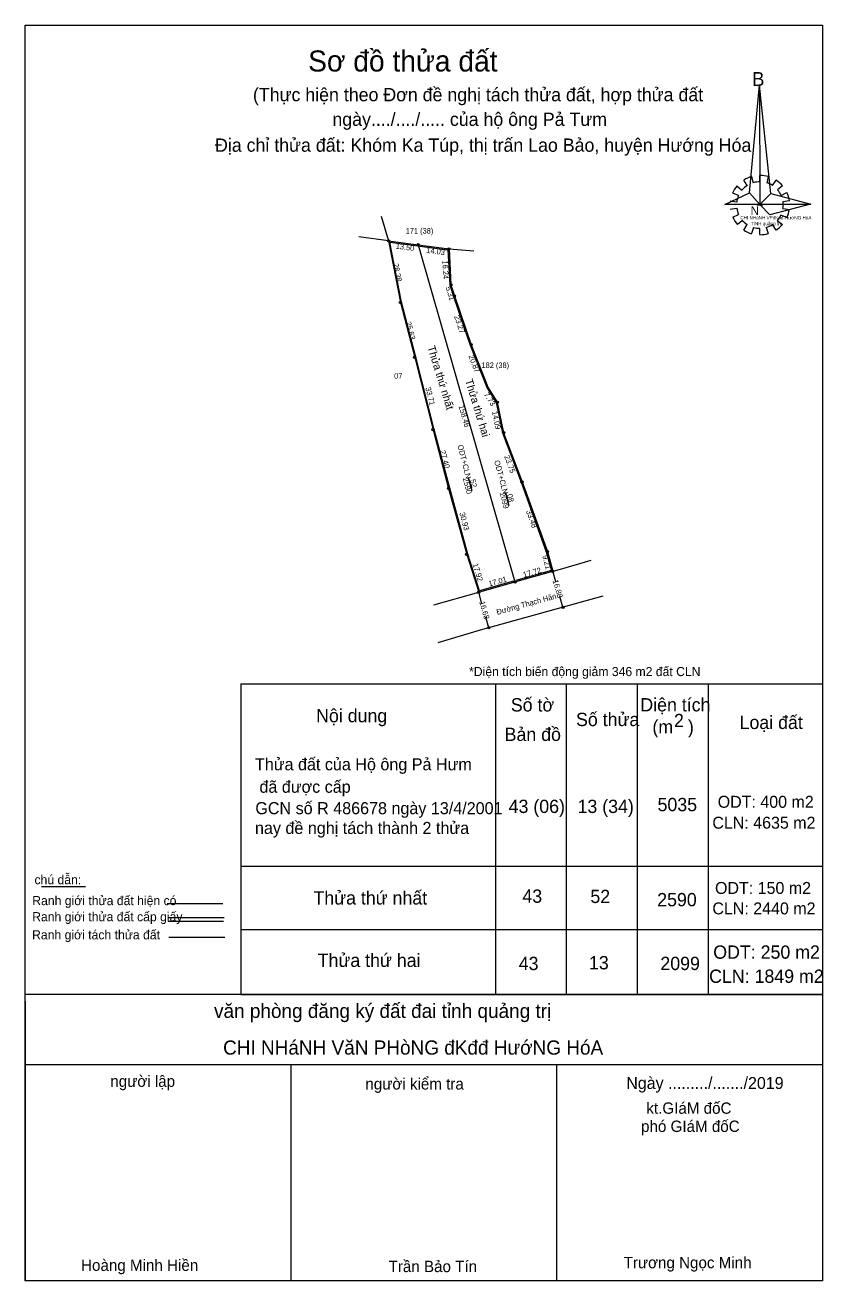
# Model space of a CAD drawing. Extents: x 533202 to 536313, y 1836053 to 1836662.
# Drawn here: x 535026 to 535386, y 1836095 to 1836662 of the extents above; entities that cross this region are included whole.
import ezdxf

# ---------------------------------------------------------------- set-up
doc = ezdxf.new("R2010")
doc.units = 0
for name, color, linetype in [('Level 1', 7, 'Continuous'), ('Level 10', 7, 'Continuous'), ('Level 17', 7, 'Continuous'), ('Level 32', 7, 'Continuous'), ('Level 40', 7, 'Continuous'), ('Level 5', 7, 'Continuous'), ('Level 6', 7, 'Continuous'), ('Level 63', 7, 'Continuous'), ('Level 7', 7, 'Continuous')]:
    doc.layers.add(name, color=color, linetype=linetype)

msp = doc.modelspace()

# ---------------------------------------------------------------- linework, layer by layer
at = {"layer": 'Level 1'}
for p, q in [((535351.6, 1836589.42), (535350.03, 1836591.79)), ((535353.61, 1836593.43), (535354.3, 1836590.6)), ((535357.27, 1836591.06), (535357.36, 1836593.97)), ((535361.11, 1836593.43), (535360.41, 1836590.51)), ((535363.03, 1836589.42), (535364.6, 1836591.79)), ((535347.67, 1836584.87), (535345.05, 1836585.96)), ((535346.97, 1836589.24), (535349.16, 1836587.33)), ((535367.48, 1836589.24), (535365.3, 1836587.42)), ((535366.87, 1836584.96), (535369.49, 1836586.23)), ((535343.92, 1836582.41), (535346.8, 1836581.95)), ((535355.87, 1836580.68), (535358.67, 1836580.68)), ((535370.71, 1836582.41), (535367.74, 1836581.95)), ((535346.8, 1836579.04), (535343.92, 1836578.58)), ((535345.05, 1836575.03), (535347.67, 1836576.31)), ((535369.57, 1836574.94), (535366.7, 1836576.03)), ((535367.74, 1836579.04), (535370.71, 1836578.58)), ((535370.71, 1836579.68), (535370.71, 1836579.68)), ((535370.71, 1836579.68), (535370.71, 1836579.68)), ((535349.42, 1836573.57), (535347.15, 1836571.75)), ((535350.03, 1836569.29), (535351.51, 1836571.84)), ((535354.48, 1836570.48), (535353.61, 1836567.65)), ((535357.27, 1836567.2), (535357.27, 1836570.02)), ((535360.15, 1836570.48), (535361.02, 1836567.74)), ((535364.6, 1836569.29), (535363.03, 1836571.75)), ((535365.12, 1836573.57), (535367.48, 1836571.84)), ((535203.74, 1836562.03), (535216.48, 1836560.33)), ((535216.48, 1836560.33), (535217.31, 1836544.46)), ((535217.31, 1836544.46), (535218.96, 1836539.33)), ((535218.96, 1836539.33), (535226.49, 1836517.3)), ((535226.49, 1836517.3), (535234.15, 1836497.82)), ((535234.15, 1836497.82), (535238.29, 1836491.35)), ((535238.29, 1836491.35), (535241.15, 1836477.61)), ((535241.15, 1836477.61), (535249.48, 1836455.33)), ((535249.48, 1836455.33), (535260.89, 1836423.88)), ((535260.89, 1836423.88), (535263.17, 1836415.49)), ((535263.17, 1836415.49), (535247.07, 1836410.93)), ((535122.93, 1836364.23), (535385.57, 1836364.23)), ((535122.93, 1836364.23), (535122.93, 1836224.04)), ((535237.9, 1836364.23), (535237.9, 1836224.04)), ((535269.9, 1836364.23), (535269.9, 1836224.04)), ((535301.9, 1836364.23), (535301.9, 1836224.04)), ((535333.9, 1836364.23), (535333.9, 1836224.04)), ((535122.93, 1836281.96), (535385.57, 1836281.96)), ((535122.93, 1836253.4), (535385.76, 1836253.4)), ((535025.56, 1836224.05), (535385.56, 1836224.05)), ((535122.93, 1836224.04), (535385.57, 1836224.04)), ((535025.56, 1836220.96), (535025.56, 1836094.61)), ((535025.56, 1836192.31), (535385.56, 1836192.31)), ((535145.56, 1836192.31), (535145.56, 1836094.61)), ((535265.56, 1836192.31), (535265.56, 1836094.61))]:
    msp.add_line(p, q, dxfattribs=at)
for points in [[(535025.56, 1836094.61), (535025.56, 1836661.8), (535385.56, 1836661.8), (535385.56, 1836094.61)], [(535025.56, 1836094.61), (535025.56, 1836661.8), (535385.56, 1836661.8), (535385.56, 1836094.61)], [(535357.1, 1836634.78), (535357.27, 1836580.77), (535352.56, 1836586.14)], [(535357.1, 1836634.78), (535357.27, 1836580.77), (535362.25, 1836585.78)], [(535341.56, 1836580.77), (535352.56, 1836586.14), (535357.27, 1836580.77)], [(535380.31, 1836580.95), (535357.27, 1836580.77), (535362.25, 1836585.78)], [(535380.13, 1836581.04), (535361.81, 1836576.12), (535357.27, 1836580.77)]]:
    msp.add_lwpolyline(points, close=True, dxfattribs=at)
for centre, major_axis, start_param, end_param in [((535357.32, 1836580.58), (13.46, 0), 1.84956, 2.139009), ((535357.32, 1836580.58), (13.46, 0), 1.279242, 1.563322), ((535357.32, 1836580.58), (13.46, 0), 0.710562, 0.996872), ((535357.32, 1836580.58), (13.46, 0), 2.439582, 2.724002), ((535357.32, 1836580.58), (10.55, 0), 2.133735, 2.444963), ((535357.32, 1836580.58), (10.55, 0), 1.569856, 1.856111), ((535357.32, 1836580.58), (10.55, 0), 1.002709, 1.275562), ((535357.32, 1836580.58), (10.55, 0), 0.426784, 0.706465), ((535357.32, 1836580.58), (13.46, 0), 0.139051, 0.433933), ((535357.32, 1836580.58), (10.55, 0), 2.723685, 3.015158), ((535357.32, 1836580.58), (10.55, 0), 6.135584, 6.416185), ((535357.32, 1836580.58), (13.46, 0), 3.569886, 3.856919), ((535357.32, 1836580.58), (10.55, 0), 3.2823, 3.561051), ((535357.32, 1836580.58), (10.55, 0), 5.561373, 5.839514), ((535357.32, 1836580.58), (13.46, 0), 5.852303, 6.138396), ((535357.32, 1836580.58), (10.55, 0), 3.860776, 4.132583), ((535357.24, 1836580.5), (13.46, 0), 4.147091, 4.436593), ((535357.32, 1836580.58), (10.55, 0), 4.438547, 4.71314), ((535357.32, 1836580.58), (10.55, 0), 4.990871, 5.289332), ((535357.32, 1836580.58), (13.46, 0), 5.285614, 5.567987), ((535357.32, 1836580.58), (13.46, 0), 4.71301, 4.997611)]:
    msp.add_ellipse(centre, major_axis=major_axis, ratio=0.995001, start_param=start_param, end_param=end_param, dxfattribs=at)
at = {"layer": 'Level 10'}
for p, q in [((535186.31, 1836575.5), (535189.67, 1836564.42)), ((535189.67, 1836564.42), (535176.21, 1836566.25)), ((535189.67, 1836564.42), (535203.05, 1836562.63)), ((535190.29, 1836563.83), (535202.66, 1836562.18)), ((535195.5, 1836536.66), (535190.29, 1836563.83)), ((535203.05, 1836562.63), (535246.73, 1836410.31)), ((535203.05, 1836562.63), (535216.96, 1836560.77)), ((535216.96, 1836560.77), (535228.1, 1836559.9)), ((535201.96, 1836511.87), (535195.5, 1836536.66)), ((535210.24, 1836479.2), (535201.96, 1836511.87)), ((535217.28, 1836452.72), (535210.24, 1836479.2)), ((535225.68, 1836457.62), (535227.19, 1836451.62)), ((535225.43, 1836422.89), (535217.28, 1836452.72)), ((535242.44, 1836450.77), (535244, 1836444.93)), ((535230.7, 1836406.28), (535225.43, 1836422.89)), ((535246.11, 1836410.65), (535230.7, 1836406.28))]:
    msp.add_line(p, q, dxfattribs=at)
at = {"layer": 'Level 17'}
msp.add_line((535032.99, 1836272.81), (535052.87, 1836272.81), dxfattribs=at)
at = {"layer": 'Level 40'}
for p, q in [((535189.67, 1836564.42), (535195.01, 1836536.55)), ((535216.96, 1836560.77), (535217.81, 1836544.55)), ((535217.81, 1836544.55), (535219.43, 1836539.49)), ((535195.01, 1836536.55), (535201.48, 1836511.75)), ((535219.43, 1836539.49), (535226.96, 1836517.47)), ((535226.96, 1836517.47), (535234.6, 1836498.05)), ((535201.48, 1836511.75), (535209.76, 1836479.07)), ((535234.6, 1836498.05), (535238.76, 1836491.54)), ((535238.76, 1836491.54), (535241.63, 1836477.75)), ((535209.76, 1836479.07), (535216.8, 1836452.59)), ((535241.63, 1836477.75), (535249.95, 1836455.5)), ((535249.95, 1836455.5), (535261.37, 1836424.03)), ((535216.8, 1836452.59), (535224.95, 1836422.75)), ((535224.95, 1836422.75), (535230.37, 1836405.67)), ((535261.37, 1836424.03), (535263.78, 1836415.14))]:
    msp.add_line(p, q, dxfattribs=at)
for points in [[(535263.78, 1836415.14), (535267.35, 1836416.15), (535281.16, 1836420.18)], [(535230.37, 1836405.67), (535246.73, 1836410.31)], [(535246.73, 1836410.31), (535263.78, 1836415.14)], [(535210.07, 1836399.92), (535230.37, 1836405.67)], [(535286.39, 1836403.89), (535230.99, 1836388.53), (535211.86, 1836382.81)]]:
    msp.add_lwpolyline(points, dxfattribs=at)
at = {"layer": 'Level 5'}
msp.add_lwpolyline([(535025.59, 1836661.85), (535385.59, 1836661.85), (535385.59, 1836094.65), (535025.59, 1836094.65)], close=True, dxfattribs=at)
at = {"layer": 'Level 6'}
for p, q in [((535089.75, 1836265.13), (535114.83, 1836265.13)), ((535090.15, 1836258.73), (535115.39, 1836258.73)), ((535090.15, 1836257.05), (535115.19, 1836257.05))]:
    msp.add_line(p, q, dxfattribs=at)
at = {"layer": 'Level 63'}
for p, q in [((535265.14, 1836410.34), (535263.78, 1836415.14)), ((535231.85, 1836400.44), (535230.37, 1836405.67)), ((535268.38, 1836398.9), (535267.03, 1836403.68)), ((535234.92, 1836389.62), (535233.55, 1836394.45)), ((535090.51, 1836249.85), (535115.71, 1836249.85))]:
    msp.add_line(p, q, dxfattribs=at)
for centre in [(535189.67, 1836564.42), (535203.05, 1836562.63), (535216.96, 1836560.77), (535217.81, 1836544.55), (535195.01, 1836536.55), (535219.43, 1836539.49), (535226.96, 1836517.47), (535201.48, 1836511.75), (535238.76, 1836491.54), (535209.76, 1836479.07), (535241.63, 1836477.75), (535249.95, 1836455.5), (535216.8, 1836452.59), (535224.95, 1836422.75), (535261.37, 1836424.03), (535246.73, 1836410.31), (535263.78, 1836415.14), (535263.78, 1836415.14), (535230.37, 1836405.67), (535268.38, 1836398.9), (535234.92, 1836389.62)]:
    msp.add_circle(centre, 0.5, dxfattribs=at)

# ---------------------------------------------------------------- texts
at = {"layer": 'Level 1'}
for s, height, p in [('Sơ đồ thửa đất', 9.5201, (535153.35, 1836640.89)), ('B', 6.34, (535353.75, 1836634.33)), ('CHI NHáNH VPđKđđ-HướNG HóA', 1.4995, (535348.51, 1836574.09)), ('N', 3.96, (535353.11, 1836576.09)), ('TỉNH quảng trị', 1.5, (535353.35, 1836571.45)), ('văn phòng đăng ký đất đai tỉnh quảng trị', 6.4001, (535110.87, 1836213.37)), ('CHI NHáNH VăN PHòNG đKđđ HướNG HóA', 6.3998, (535114.95, 1836196.81)), ('người lập', 5.12, (535064.03, 1836182.25)), ('người kiểm tra', 5.1199, (535179.19, 1836181.05)), ('kt.GIáM đốC', 5.1199, (535306.07, 1836170.09)), ('phó GIáM đốC', 5.1199, (535303.67, 1836161.89)), ('Hoàng Minh Hiền', 5.1199, (535050.83, 1836099.13)), ('Trần Bảo Tín', 5.12, (535189.67, 1836098.57)), ('Trương Ngọc Minh', 5.1199, (535295.79, 1836100.33))]:
    msp.add_text(s, height=height, dxfattribs=at).set_placement(p)
at = {"layer": 'Level 10'}
for s, height, rotation, p in [('Thửa thứ nhất', 3.5, 286.9673, (535207.2, 1836516.42)), ('Thửa thứ hai', 3.5, 286.9673, (535224.17, 1836501.37)), ('ODT+CLN', 2.5, 284.0256, (535220.79, 1836471.97)), ('ODT+CLN', 2.5, 284.9708, (535237.31, 1836464.92)), ('2590', 2.5, 284.0256, (535223.16, 1836457.06)), ('2099', 2.5, 284.9708, (535239.83, 1836450.4)), ('08', 2.5, 284.9708, (535243.02, 1836449.71))]:
    msp.add_text(s, height=height, rotation=rotation, dxfattribs=at).set_placement(p)
at = {"layer": 'Level 32'}
for s, p in [('171 (38)', (535197.41, 1836567.67)), ('182 (38)', (535231.64, 1836506.96)), ('07', (535192.19, 1836502.1))]:
    msp.add_text(s, height=2.5, dxfattribs=at).set_placement(p)
msp.add_text('52', height=2.5, rotation=284.0256, dxfattribs=at).set_placement((535226.39, 1836456.38))
at = {"layer": 'Level 6'}
for s, height, p in [('*Diện tích biến động giảm 346 m2 đất CLN', 4.11, (535226.02, 1836367.8)), ('Số tờ', 6, (535244.87, 1836351.81)), ('Diện tích', 6, (535303.35, 1836351.85)), ('Nội dung', 6, (535156.95, 1836346.93)), ('Số thửa', 6, (535274.31, 1836345.21)), ('(m   )', 6, (535308.79, 1836341.89)), ('2', 6, (535318.55, 1836344.73)), ('Loại đất', 6, (535348.15, 1836343.89)), ('Bản đồ', 6, (535242.07, 1836338.49)), ('Thửa đất của Hộ ông Pả Hưm', 5.44, (535129.35, 1836325.25)), (' đã được cấp ', 5.44, (535129.35, 1836315.09)), ('ODT: 400 m2', 5.4, (535338.28, 1836308.31)), ('GCN số R 486678 ngày 13/4/2001', 5.44, (535129.51, 1836305.41)), ('43 (06)', 6, (535243.88, 1836305.95)), ('13 (34)', 6, (535274.99, 1836305.95)), ('5035', 6, (535311.11, 1836306.77)), ('nay đề nghị tách thành 2 thửa', 5.44, (535129.35, 1836296.49)), ('CLN: 4635 m2', 5.4, (535335.86, 1836298.87)), ('chú dẫn:', 4.115, (535029.79, 1836273.77)), ('ODT: 150 m2', 5.4, (535337.07, 1836269.39)), ('Ranh giới thửa đất hiện có ', 4.1146, (535028.79, 1836264.33)), ('Thửa thứ nhất', 6, (535155.75, 1836264.61)), ('43', 6, (535250.08, 1836265.4)), ('52', 6, (535280.79, 1836265.28)), ('2590', 6, (535310.96, 1836263.82)), ('CLN: 2440 m2', 5.4, (535335.88, 1836260.16)), ('Ranh giới thửa đất cấp giấy', 4.1146, (535028.75, 1836257.05)), ('Ranh giới tách thửa đất', 4.1146, (535028.71, 1836248.89)), ('ODT: 250 m2', 6, (535336.27, 1836240.13)), ('Thửa thứ hai', 6, (535157.67, 1836236.41)), ('43', 6, (535248.44, 1836234.99)), ('13', 6, (535280.15, 1836235.33)), ('2099', 6, (535312.39, 1836235.01)), ('CLN: 1849 m2', 6, (535334.41, 1836229.23)), ('Ngày ........./......./2019', 5.4, (535296.99, 1836181.29))]:
    msp.add_text(s, height=height, dxfattribs=at).set_placement(p)
at = {"layer": 'Level 63'}
for s, rotation, p in [('13.50', 352.3801, (535192.82, 1836560.91)), ('14.03', 352.3838, (535206.62, 1836559.02)), ('28.38', 280.8466, (535191.67, 1836554)), ('16.24', 272.9998, (535213.95, 1836555.44)), ('5.31', 287.7529, (535215.34, 1836543.36)), ('23.27', 288.8787, (535219.2, 1836530.28)), ('25.63', 284.6218, (535197.34, 1836527.6)), ('20.87', 291.4751, (535225.69, 1836512.35)), ('33.71', 284.2176, (535206.23, 1836497.96)), ('7.73', 302.5793, (535232.57, 1836495)), ('158.46', 286.001, (535221.24, 1836489.79)), ('14.09', 281.7567, (535236.31, 1836487.24)), ('27.40', 284.8883, (535212.87, 1836469.45)), ('23.75', 290.5024, (535241.81, 1836467.04)), ('30.93', 285.2762, (535221.62, 1836441.43)), ('33.48', 289.9451, (535251.7, 1836442.3)), ('9.21', 285.1678, (535259.05, 1836422.06)), ('17.92', 287.6058, (535227.51, 1836418.29)), ('17.72', 15.8166, (535250.76, 1836412.27)), ('17.01', 15.8343, (535235.2, 1836408.19)), ('16.88', 285.8275, (535263.74, 1836410.93)), ('Đường Thạch Hãn', 15.4964, (535238.77, 1836395.44)), ('16.68', 285.8275, (535230.62, 1836401.25))]:
    msp.add_text(s, height=2.5, rotation=rotation, dxfattribs=at).set_placement(p)
at = {"layer": 'Level 7'}
for s, p in [('(Thực hiện theo Đơn đề nghị tách thửa đất, hợp thửa đất ', (535128.43, 1836627.45)), ('ngày..../..../..... của hộ ông Pả Tưm', (535164.3, 1836616.33)), ('Địa chỉ thửa đất: Khóm Ka Túp, thị trấn Lao Bảo, huyện Hướng Hóa', (535111.31, 1836604.65))]:
    msp.add_text(s, height=6, dxfattribs=at).set_placement(p)

doc.saveas('drawing.dxf')
